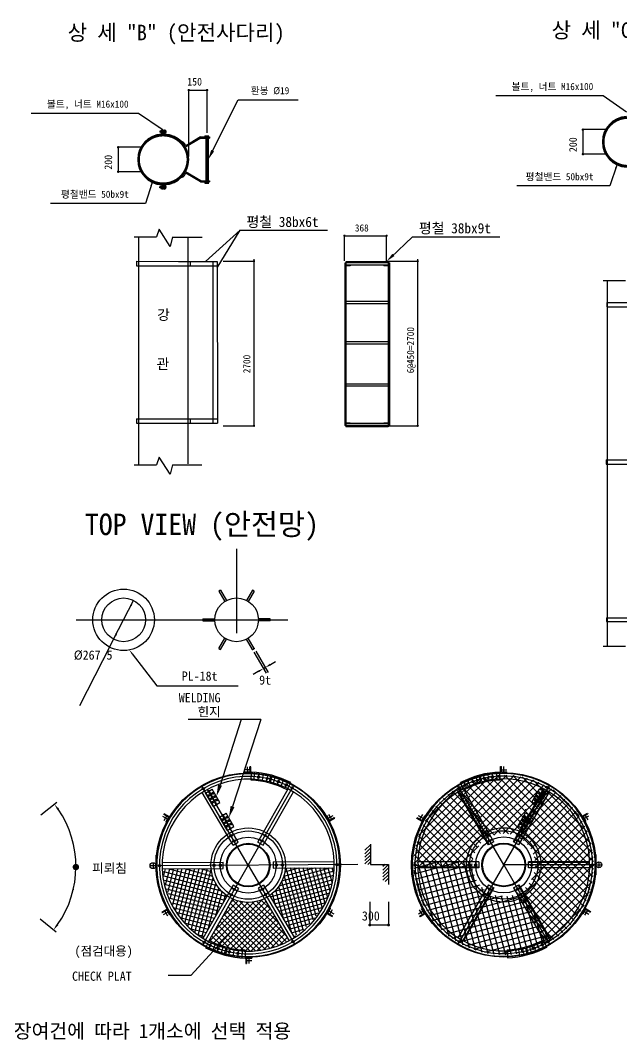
# Model space of a CAD drawing. Header units: millimetres. Extents: x 5843 to 50871, y 8497 to 30770.
# Drawn here: x 16422 to 29552, y 8497 to 30770 of the extents above; entities that cross this region are included whole.
import ezdxf
from ezdxf.enums import TextEntityAlignment as Align

# ---------------------------------------------------------------- set-up
doc = ezdxf.new("R2010")
doc.units = ezdxf.units.MM
doc.linetypes.add('CENTER', pattern=[65, 60, -2, 1, -2])
for name, color, linetype in [('1', 1, 'Continuous'), ('BOLT', 7, 'Continuous'), ('BORD', 7, 'Continuous'), ('GUJO', 7, 'Continuous'), ('LINE', 1, 'Continuous'), ('mark', 7, 'Continuous'), ('ZM_DIM', 7, 'Continuous'), ('ZM_TEXT', 7, 'Continuous')]:
    doc.layers.add(name, color=color, linetype=linetype)
doc.styles.add('GHS', font='')
doc.styles.add('굴림', font='')
doc.styles.get('GHS').set_extended_font_data('GulimChe')
doc.styles.get('굴림').set_extended_font_data('GulimChe')

# ---------------------------------------------------------------- blocks, each defined once
blk = doc.blocks.new('A$C58020AFD')
at = {"layer": 'GUJO'}
h = blk.add_hatch(dxfattribs=at)
h.set_pattern_fill('ANSI37', color=256, scale=5.178022, angle=29.6569, style=0)
h.set_pattern_definition([(165.3431, (121.5223, -9.07454), (0.1637745, 0.62619), []), (75.3431, (121.5223, -9.07454), (0.62619, -0.1637745), [])])
h.paths.add_polyline_path([(-12.06, -6.25), (-12.21, -6.33, 0.132772), (-7.28, -11.59), (-3.39, -4.77, -0.224114), (-5.97, -0.36), (-13.83, -0.41, 0.0011), (-13.82, -0.47), (-13.65, -0.46, 0.111295)])
h = blk.add_hatch(dxfattribs=at)
h.set_pattern_fill('ANSI37', color=256, scale=5.178022, angle=149.6569, style=0)
h.set_pattern_definition([(285.3431, (-52.78104, 110.04296), (-0.6241838, -0.1712622), []), (195.3431, (-52.78104, 110.04296), (-0.1712622, 0.6241838), [])])
h.paths.add_polyline_path([(11.56, -7.05), (11.71, -7.15, 0.132772), (13.8, -0.24), (5.95, -0.29, -0.224114), (3.42, -4.73), (7.39, -11.5, 0.0011), (7.44, -11.47), (7.34, -11.32, 0.111295)])
h = blk.add_hatch(dxfattribs=at)
h.set_pattern_fill('ANSI37', color=256, scale=5.178022, angle=89.6569, style=0)
h.set_pattern_definition([(225.3431, (68.7569, 100.80124), (-0.4604093, 0.454928), []), (135.3431, (68.7569, 100.80124), (0.454928, 0.4604093), [])])
h.paths.add_polyline_path([(-0.48, -13.47), (-0.49, -13.65, 0.132772), (6.54, -12), (2.57, -5.22, -0.224114), (-2.53, -5.26), (-6.42, -12.08, 0.0011), (-6.37, -12.11), (-6.29, -11.95, 0.111295)])
at = {"linetype": 'CENTER'}
for p, q in [((-1.89, 51.02), (-1.89, 37.44)), ((-27.62, 39.59), (6.36, 39.59))]:
    blk.add_line(p, q, dxfattribs=at)
for p, q in [((-21.63, 36.46), (-18.43, 42.71)), ((-21.63, 36.46), (-23.4, 33.02)), ((0.91, 34.42), (2.88, 31)), ((1.18, 34.58), (3.16, 31.15)), ((-23.4, 33.02), (-27.12, 25.76)), ((-18.65, 34.15), (-14.7, 28.96)), ((3.55, 32.41), (4.39, 32.89)), ((1.6, 31.28), (0.76, 30.8)), ((2.44, 31.77), (2.71, 31.92)), ((-14.7, 28.96), (-1.65, 28.96)), ((-1.13, 23.57), (-4.54, 13.03)), ((1.99, 23.57), (-2.53, 9.6)), ((-33.33, 8.28), (-30.74, 10.3)), ((19.51, -5.7), (19.51, -9.44)), ((22.51, -5.7), (22.51, -9.44)), ((-33.42, -8.48), (-30.86, -10.54)), ((19.51, -9.44), (22.51, -9.44)), ((-2.64, -10.38), (-9.24, -17.58))]:
    blk.add_line(p, q)
at = {"linetype": 'ByBlock'}
blk.add_line((2.44, 31.77), (2.71, 31.92), dxfattribs=at)
for points in [[(1.99, 23.57), (-9.64, 23.57)], [(-9.24, -17.58), (-12.88, -17.58)]]:
    blk.add_lwpolyline(points)
at = {"const_width": 0.518}
blk.add_lwpolyline([(-27.81, -0.36, 1), (-27.57, 0.09, 1)], format="xyb", close=True, dxfattribs=at)
at = {"linetype": 'CENTER'}
blk.add_lwpolyline([(17.58, 0.27), (-14.27, 0.08)], dxfattribs=at)
blk.add_arc((-43.93, -0.04), 16.25, 324.8951, 34.4604)
for p in [(-28.11, -3.73), (22.51, -9.44)]:
    blk.add_point(p)
for points in [[(-18.73, 41.78), (-19.01, 41.92), (-18.43, 42.71)], [(-21.05, 37.25), (-21.33, 37.4), (-21.63, 36.46)], [(-18.75, 34.07), (-18.54, 34.23), (-19.12, 34.78)], [(1.52, 31.42), (1.68, 31.14), (2.44, 31.77)], [(3.47, 32.55), (3.63, 32.27), (2.71, 31.92)], [(-4.85, 13.13), (-4.23, 12.93), (-5.13, 11.18)], [(-30.68, 9.05), (-30.4, 9.25), (-31.15, 9.98)], [(-2.84, 9.7), (-2.22, 9.5), (-3.13, 7.76)], [(-30.51, -9.49), (-30.78, -9.28), (-31.27, -10.21)]]:
    blk.add_solid(points)
at = {"layer": '1', "const_width": 0.239}
for points in [[(19.51, -9.56, 1), (19.51, -9.32, 1)], [(22.51, -9.56, 1), (22.51, -9.32, 1)]]:
    blk.add_lwpolyline(points, format="xyb", close=True, dxfattribs=at)
at = {"layer": 'Defpoints', "linetype": 'ByBlock'}
for p in [(-18.43, 42.71), (-21.63, 36.46), (2.71, 31.92)]:
    blk.add_point(p, dxfattribs=at)
at = {"layer": 'GUJO'}
for p, q in [((-4.47, 44.37), (-4.74, 44.21)), ((-4.47, 44.37), (-3.51, 42.7)), ((0.68, 44.37), (-0.28, 42.7)), ((0.96, 44.21), (0.68, 44.37)), ((-4.74, 44.21), (-3.78, 42.54)), ((0.96, 44.21), (0, 42.54)), ((-7.32, 39.75), (-7.32, 39.43)), ((-7.32, 39.75), (-5.4, 39.75)), ((-7.32, 39.43), (-5.4, 39.43)), ((3.53, 39.75), (1.61, 39.75)), ((3.53, 39.43), (1.61, 39.43)), ((3.53, 39.43), (3.53, 39.75)), ((-4.74, 34.97), (-3.78, 36.63)), ((-4.47, 34.81), (-3.51, 36.47)), ((0.68, 34.81), (-0.28, 36.47)), ((0.96, 34.97), (0, 36.63)), ((-4.74, 34.97), (-4.47, 34.81)), ((0.68, 34.81), (0.96, 34.97)), ((0.39, 15.47), (-0.6, 15.47)), ((0.27, 15.1), (-0.6, 15.09)), ((-0.6, 14.97), (-0.6, 15.09)), ((0.39, 14.98), (-0.6, 14.97)), ((-0.1, 14.98), (-0.11, 15.96)), ((0.27, 15.1), (0.26, 15.97)), ((0.38, 15.97), (0.26, 15.97)), ((0.39, 14.98), (0.38, 15.97)), ((0.45, 13.8), (0.49, 15.09)), ((0.93, 13.96), (1.01, 15.06)), ((1.6, 13.89), (1.73, 14.99)), ((2.26, 13.8), (2.45, 14.89)), ((2.92, 13.67), (3.16, 14.75)), ((37.99, 13.7), (37.75, 14.78)), ((38.65, 13.83), (38.46, 14.92)), ((39.31, 13.93), (39.17, 15.03)), ((39.97, 14), (39.89, 15.1)), ((40.46, 13.85), (40.41, 15.13)), ((40.51, 16.01), (40.63, 16.01)), ((40.51, 15.02), (40.51, 16.01)), ((40.51, 15.51), (41.5, 15.51)), ((40.51, 15.02), (41.5, 15.02)), ((40.63, 15.14), (40.63, 16.01)), ((40.63, 15.14), (41.5, 15.14)), ((41.01, 15.02), (41.01, 16.01)), ((41.5, 15.02), (41.5, 15.14)), ((3.39, 13.56), (3.63, 14.52)), ((3.57, 13.51), (3.83, 14.47)), ((4.03, 13.38), (4.36, 14.44)), ((4.67, 13.17), (5.04, 14.21)), ((5.29, 12.93), (5.72, 13.95)), ((5.91, 12.66), (6.38, 13.65)), ((6.25, 12.29), (6.84, 13.43)), ((33.71, 11.87), (35.3, 13.47)), ((34.66, 12.29), (34.07, 13.43)), ((34.17, 11.08), (37.23, 14.14)), ((35.01, 12.66), (34.53, 13.66)), ((34.63, 10.28), (38.83, 14.48)), ((34.94, 13.31), (43.87, 4.37)), ((35.09, 9.48), (40.23, 14.63)), ((35.62, 12.94), (35.19, 13.96)), ((35.54, 8.69), (41.5, 14.64)), ((35.82, 13.68), (44.4, 5.1)), ((36.24, 13.19), (35.86, 14.23)), ((36, 7.89), (42.67, 14.55)), ((36.46, 7.09), (43.75, 14.38)), ((36.88, 13.4), (36.55, 14.46)), ((36.75, 14), (44.86, 5.9)), ((36.92, 6.3), (44.77, 14.15)), ((37.34, 13.54), (37.08, 14.49)), ((37.52, 13.59), (37.27, 14.54)), ((37.38, 5.5), (45.74, 13.85)), ((37.74, 14.27), (45.32, 6.69)), ((37.84, 4.7), (46.64, 13.5)), ((38.79, 14.48), (45.78, 7.49)), ((39.4, 5), (47.5, 13.1)), ((39.92, 14.61), (46.24, 8.29)), ((41.14, 14.65), (46.7, 9.08)), ((42.47, 14.57), (47.16, 9.88)), ((43.95, 14.34), (47.62, 10.68)), ((45.69, 13.87), (48.08, 11.47)), ((-0.02, 0.17), (-7.5, 12.95)), ((-2.46, 3.37), (-7.42, 11.84)), ((-6.9, 11.74), (-5.83, 12.37)), ((-5.65, 9.6), (-6.9, 11.74)), ((-1.61, 3.87), (-6.57, 12.34)), ((-6.51, 11.45), (-6.36, 11.49)), ((-5.16, 9.88), (-6.42, 12.02)), ((-6.36, 11.49), (-6.25, 11.38)), ((-5.05, 9.94), (-6.31, 12.09)), ((-6.24, 11.46), (-5.96, 11.62)), ((-6.23, 11.7), (-6.12, 11.77)), ((-5.87, 11.67), (-5.83, 11.82)), ((-5.76, 11.56), (-5.87, 11.67)), ((-4.57, 10.22), (-5.83, 12.37)), ((-5.83, 11.82), (-5.68, 11.86)), ((-5.61, 11.6), (-5.76, 11.56)), ((-5.68, 11.86), (-5.57, 11.76)), ((-5.57, 11.76), (-5.61, 11.6)), ((-0.02, 0.17), (7.31, 13.04)), ((1.54, 3.89), (6.39, 12.42)), ((2.39, 3.4), (7.25, 11.93)), ((27.38, 4.98), (34.64, 12.23)), ((28.41, 7.26), (33.96, 12.81)), ((32.02, 11.51), (38.78, 4.75)), ((32.74, 12.05), (37.48, 7.31)), ((33.5, 12.54), (35.76, 10.28)), ((33.5, 12.23), (40.49, 5.24)), ((41.01, 0.21), (33.6, 13.04)), ((38.58, 3.43), (33.67, 11.93)), ((38.68, 3.49), (33.77, 11.99)), ((34.1, 12.89), (41.78, 5.2)), ((39.43, 3.93), (34.53, 12.42)), ((40.92, 5.26), (48.31, 12.66)), ((41.01, 0.21), (48.41, 13.04)), ((42.58, 3.93), (47.49, 12.42)), ((42.68, 3.87), (47.59, 12.37)), ((43.44, 3.43), (48.34, 11.93)), ((44.25, 6.71), (49.46, 11.91)), ((45.5, 10.3), (46.75, 12.45)), ((45.97, 9.68), (48.71, 12.42)), ((45.99, 10.02), (47.23, 12.17)), ((46.1, 9.95), (47.34, 12.11)), ((46.6, 11.94), (46.49, 11.83)), ((46.49, 11.83), (46.53, 11.68)), ((46.53, 11.68), (46.68, 11.64)), ((46.58, 9.67), (47.82, 11.83)), ((46.75, 11.9), (46.6, 11.94)), ((46.68, 11.64), (46.79, 11.75)), ((47.82, 11.83), (46.75, 12.45)), ((46.79, 11.75), (46.75, 11.9)), ((47.16, 11.54), (46.89, 11.7)), ((47.15, 11.79), (47.05, 11.85)), ((47.09, 11.61), (55.02, 3.67)), ((47.28, 11.57), (47.17, 11.46)), ((47.43, 11.53), (47.28, 11.57)), ((47.47, 11.38), (47.43, 11.53)), ((47.55, 12.41), (54.43, 5.52)), ((47.69, 12.65), (47.92, 12.88)), ((47.93, 12.88), (48.54, 12.27)), ((48.93, 12.28), (53.07, 8.13)), ((-6.55, 11.3), (-6.51, 11.45)), ((-6.44, 11.19), (-6.55, 11.3)), ((-6.29, 11.23), (-6.44, 11.19)), ((-6.25, 11.38), (-6.29, 11.23)), ((-6.23, 10.76), (-6.19, 10.91)), ((-6.12, 10.65), (-6.23, 10.76)), ((-6.19, 10.91), (-6.04, 10.95)), ((-5.97, 10.7), (-6.12, 10.65)), ((-6.04, 10.95), (-5.93, 10.85)), ((-5.93, 10.85), (-5.97, 10.7)), ((-5.95, 11.22), (-5.84, 11.28)), ((-5.92, 10.23), (-5.88, 10.38)), ((-5.81, 10.12), (-5.92, 10.23)), ((-5.88, 10.38), (-5.73, 10.42)), ((-5.66, 10.16), (-5.81, 10.12)), ((-5.73, 10.42), (-5.62, 10.31)), ((-5.62, 10.31), (-5.66, 10.16)), ((-5.65, 9.6), (-4.57, 10.22)), ((-5.64, 10.69), (-5.53, 10.75)), ((-5.55, 11.14), (-5.51, 11.29)), ((-5.44, 11.03), (-5.55, 11.14)), ((-5.51, 11.29), (-5.36, 11.33)), ((-5.29, 11.07), (-5.44, 11.03)), ((-5.38, 10.24), (-5.27, 10.31)), ((-5.36, 11.33), (-5.25, 11.22)), ((-5.25, 11.22), (-5.29, 11.07)), ((-5.24, 10.6), (-5.2, 10.75)), ((-5.13, 10.49), (-5.24, 10.6)), ((-5.2, 10.75), (-5.05, 10.79)), ((-4.98, 10.53), (-5.13, 10.49)), ((-5.05, 10.79), (-4.94, 10.68)), ((-4.94, 10.68), (-4.98, 10.53)), ((26.57, 0.4), (36.02, 9.84)), ((26.65, 1.73), (35.56, 10.64)), ((26.89, 3.23), (35.1, 11.44)), ((30.7, 10.32), (37.34, 3.68)), ((31.34, 10.93), (38, 4.27)), ((42.06, 5.15), (47.66, 10.75)), ((43.44, 4.64), (50.17, 11.36)), ((44.19, 4.13), (50.84, 10.78)), ((44.83, 3.51), (51.47, 10.15)), ((46.58, 9.67), (45.5, 10.3)), ((45.98, 10.87), (45.87, 10.76)), ((45.87, 10.76), (45.91, 10.61)), ((45.91, 10.61), (46.06, 10.57)), ((46.13, 10.83), (45.98, 10.87)), ((46.06, 10.57), (46.17, 10.68)), ((46.17, 10.68), (46.13, 10.83)), ((46.17, 10.02), (55.43, 0.75)), ((46.29, 11.4), (46.18, 11.3)), ((46.18, 11.3), (46.22, 11.14)), ((46.31, 10.32), (46.2, 10.38)), ((46.22, 11.14), (46.37, 11.1)), ((46.44, 11.36), (46.29, 11.4)), ((46.37, 11.1), (46.48, 11.21)), ((46.48, 11.21), (46.44, 11.36)), ((46.57, 10.77), (46.46, 10.83)), ((46.66, 10.5), (46.55, 10.39)), ((46.55, 10.39), (46.59, 10.24)), ((46.59, 10.24), (46.74, 10.2)), ((46.63, 10.81), (55.31, 2.12)), ((46.81, 10.46), (46.66, 10.5)), ((46.74, 10.2), (46.85, 10.31)), ((46.87, 11.3), (46.76, 11.36)), ((46.85, 10.31), (46.81, 10.46)), ((46.97, 11.04), (46.86, 10.93)), ((46.86, 10.93), (46.9, 10.78)), ((46.9, 10.78), (47.05, 10.74)), ((47.12, 11), (46.97, 11.04)), ((47.05, 10.74), (47.16, 10.85)), ((47.16, 10.85), (47.12, 11)), ((47.17, 11.46), (47.21, 11.31)), ((47.21, 11.31), (47.36, 11.27)), ((47.36, 11.27), (47.47, 11.38)), ((-13.5, 8.41), (-13.56, 8.31)), ((-12.8, 7.88), (-13.56, 8.31)), ((-12.64, 7.92), (-13.5, 8.41)), ((-4.64, 7.88), (-3.57, 8.51)), ((-2.8, 6.08), (-4.05, 8.23)), ((-2.31, 6.37), (-3.57, 8.51)), ((13.44, 7.47), (12.94, 8.32)), ((27.15, -0.28), (36.48, 9.05)), ((27.51, 7.44), (28, 8.29)), ((28.41, -0.28), (36.94, 8.25)), ((29.01, 8.24), (36.05, 1.2)), ((29.53, 8.97), (36.35, 2.16)), ((30.1, 9.66), (36.78, 2.98)), ((35.21, 9.26), (39.46, 5.02)), ((43.27, 6.42), (44.51, 8.58)), ((43.75, 6.14), (45, 8.3)), ((43.86, 6.08), (45.1, 8.23)), ((45.59, 7.96), (44.51, 8.58)), ((45.25, 8.42), (55.32, -1.65)), ((45.36, 2.78), (52.06, 9.49)), ((45.71, 9.22), (55.42, -0.5)), ((45.76, 1.93), (52.62, 8.79)), ((53.59, 8.04), (54.44, 8.54)), ((53.75, 8), (54.5, 8.44)), ((54.01, 8.29), (54.51, 7.44)), ((54.44, 8.54), (54.5, 8.44)), ((-12.88, 7.49), (-13.74, 7.98)), ((-13.07, 8.17), (-13.56, 7.31)), ((-12.8, 7.88), (-13.23, 7.12)), ((-13.13, 7.07), (-13.23, 7.12)), ((-12.64, 7.92), (-13.13, 7.07)), ((-3.39, 5.74), (-4.64, 7.88)), ((-4.29, 7.44), (-4.25, 7.59)), ((-4.18, 7.33), (-4.29, 7.44)), ((-4.25, 7.59), (-4.1, 7.63)), ((-4.03, 7.37), (-4.18, 7.33)), ((-2.9, 6.02), (-4.16, 8.16)), ((-4.1, 7.63), (-3.99, 7.52)), ((-3.99, 7.52), (-4.03, 7.37)), ((-3.97, 7.84), (-3.86, 7.91)), ((-3.97, 6.9), (-3.93, 7.05)), ((-3.86, 6.8), (-3.97, 6.9)), ((-3.93, 7.05), (-3.78, 7.1)), ((-3.71, 6.84), (-3.86, 6.8)), ((-3.78, 7.1), (-3.67, 6.99)), ((-3.67, 6.99), (-3.71, 6.84)), ((-3.69, 7.36), (-3.58, 7.42)), ((-3.62, 6.52), (-3.47, 6.56)), ((-3.61, 7.81), (-3.57, 7.96)), ((-3.5, 7.7), (-3.61, 7.81)), ((-3.57, 7.96), (-3.42, 8.01)), ((-3.35, 7.75), (-3.5, 7.7)), ((-3.47, 6.56), (-3.36, 6.45)), ((-3.42, 8.01), (-3.31, 7.9)), ((-3.38, 6.83), (-3.27, 6.89)), ((-3.31, 7.9), (-3.35, 7.75)), ((-3.29, 7.28), (-3.26, 7.43)), ((-3.18, 7.17), (-3.29, 7.28)), ((-3.26, 7.43), (-3.11, 7.47)), ((-3.03, 7.21), (-3.18, 7.17)), ((-3.11, 7.47), (-3, 7.36)), ((-3, 7.36), (-3.03, 7.21)), ((-2.98, 6.74), (-2.94, 6.89)), ((-2.87, 6.63), (-2.98, 6.74)), ((-2.94, 6.89), (-2.79, 6.93)), ((-2.72, 6.67), (-2.87, 6.63)), ((-2.79, 6.93), (-2.68, 6.82)), ((-2.68, 6.82), (-2.72, 6.67)), ((12.52, 8.07), (12.62, 8.13)), ((13.01, 7.22), (12.52, 8.07)), ((13.06, 7.38), (12.62, 8.13)), ((12.76, 7.65), (13.62, 8.15)), ((13.01, 7.22), (13.87, 7.72)), ((13.06, 7.38), (13.81, 7.82)), ((13.87, 7.72), (13.81, 7.82)), ((27.08, 7.68), (27.14, 7.79)), ((27.94, 7.19), (27.08, 7.68)), ((27.89, 7.35), (27.14, 7.79)), ((28.18, 7.62), (27.33, 8.11)), ((27.89, 7.35), (28.33, 8.1)), ((27.94, 7.19), (28.43, 8.04)), ((28.09, 6.65), (35.02, -0.28)), ((28.43, 8.04), (28.33, 8.1)), ((28.53, 7.47), (35.96, 0.03)), ((29.66, -0.28), (37.4, 7.45)), ((30.92, -0.28), (37.86, 6.66)), ((43.02, 4.85), (45.94, 7.78)), ((43.74, 6.99), (43.63, 6.88)), ((43.63, 6.88), (43.67, 6.73)), ((43.67, 6.73), (43.82, 6.69)), ((43.89, 6.95), (43.74, 6.99)), ((43.82, 6.69), (43.93, 6.8)), ((43.93, 6.8), (43.89, 6.95)), ((44.05, 7.53), (43.94, 7.42)), ((43.94, 7.42), (43.98, 7.27)), ((43.98, 7.27), (44.13, 7.23)), ((44.2, 7.49), (44.05, 7.53)), ((44.13, 7.23), (44.24, 7.34)), ((44.24, 7.34), (44.2, 7.49)), ((44.33, 6.9), (44.22, 6.96)), ((44.36, 8.07), (44.25, 7.96)), ((44.25, 7.96), (44.29, 7.81)), ((44.29, 7.81), (44.44, 7.77)), ((44.42, 6.62), (44.31, 6.52)), ((44.33, 6.83), (54.89, -3.74)), ((44.34, 5.8), (45.59, 7.96)), ((44.51, 8.03), (44.36, 8.07)), ((44.57, 6.58), (44.42, 6.62)), ((44.44, 7.77), (44.55, 7.88)), ((44.55, 7.88), (44.51, 8.03)), ((44.63, 7.42), (44.53, 7.49)), ((44.61, 6.43), (44.57, 6.58)), ((44.73, 7.16), (44.62, 7.05)), ((44.62, 7.05), (44.66, 6.9)), ((44.66, 6.9), (44.82, 6.86)), ((44.88, 7.12), (44.73, 7.16)), ((44.79, 7.63), (55.14, -2.73)), ((44.92, 7.91), (44.81, 7.98)), ((44.82, 6.86), (44.92, 6.97)), ((44.92, 6.97), (44.88, 7.12)), ((45.05, 7.7), (44.94, 7.59)), ((44.94, 7.59), (44.98, 7.44)), ((44.98, 7.44), (45.13, 7.4)), ((45.2, 7.66), (45.05, 7.7)), ((45.13, 7.4), (45.24, 7.51)), ((45.24, 7.51), (45.2, 7.66)), ((46.01, 0.92), (53.13, 8.04)), ((46.03, -0.31), (53.6, 7.26)), ((53.59, 8.04), (54.08, 7.19)), ((53.75, 8), (54.18, 7.25)), ((53.83, 7.62), (54.69, 8.11)), ((54.08, 7.19), (54.18, 7.25)), ((-3.66, 6.37), (-3.62, 6.52)), ((-3.55, 6.26), (-3.66, 6.37)), ((-3.4, 6.3), (-3.55, 6.26)), ((-3.36, 6.45), (-3.4, 6.3)), ((-3.39, 5.74), (-2.31, 6.37)), ((-3.21, 4.65), (-2.36, 5.15)), ((-3.12, 6.38), (-3.01, 6.45)), ((2.27, 5.18), (3.13, 4.69)), ((27.69, 5.79), (33.76, -0.28)), ((32.18, -0.28), (38.32, 5.86)), ((36.93, 6.29), (38.58, 4.64)), ((38.69, 5.21), (37.84, 4.72)), ((37.94, 4.23), (38.78, 5.06)), ((44.34, 5.8), (43.27, 6.42)), ((44.18, 4.72), (43.32, 5.21)), ((43.41, 5.24), (54.23, -5.58)), ((43.6, -5.26), (54.42, 5.56)), ((43.87, 6.03), (54.58, -4.69)), ((44.07, 6.45), (43.96, 6.51)), ((44.31, 6.52), (44.35, 6.37)), ((44.35, 6.37), (44.5, 6.32)), ((44.5, 6.32), (44.61, 6.43)), ((45.49, -2.11), (54.03, 6.43)), ((-2.71, 3.8), (-1.86, 4.3)), ((-2.46, 3.37), (-1.61, 3.87)), ((1.54, 3.89), (2.39, 3.4)), ((1.78, 4.32), (2.64, 3.83)), ((27.06, 3.91), (31.25, -0.28)), ((27.35, 4.88), (32.5, -0.28)), ((33.43, -0.28), (36.99, 3.28)), ((39.19, 4.35), (38.33, 3.86)), ((39.43, 3.93), (38.58, 3.43)), ((43.44, 3.43), (42.58, 3.93)), ((43.68, 3.86), (42.83, 4.35)), ((43.83, 4.4), (44.23, 4.8)), ((44.06, -6.06), (54.75, 4.63)), ((44.52, -6.85), (55.03, 3.65)), ((-14.83, 1.77), (-14.82, -1.51)), ((26.66, 1.79), (28.74, -0.28)), ((26.82, 2.89), (29.99, -0.28)), ((44.98, -7.65), (55.24, 2.61)), ((55.82, 1.9), (55.82, -1.37)), ((-14.82, 0.08), (-15.77, 0.07)), ((-15.3, 0.55), (-15.3, -0.4)), ((-13.83, 0.58), (-4.02, 0.64)), ((-0.02, 0.17), (-7.34, -12.7)), ((-5.5, -0.36), (-5.5, 0.63)), ((-4.51, -0.35), (-4.52, 0.63)), ((-4.02, -0.35), (-4.02, 0.64)), ((-0.02, 0.17), (7.47, -12.61)), ((3.99, 0.68), (13.79, 0.74)), ((3.99, 0.68), (3.99, -0.3)), ((4.48, 0.69), (4.49, -0.3)), ((5.47, 0.69), (5.47, -0.29)), ((26.89, 0.65), (26.58, 0.56)), ((30.33, 0.65), (26.58, -0.36)), ((26.58, 0.62), (27.48, -0.28)), ((33.76, 0.65), (26.65, -1.26)), ((35.96, 0.32), (26.77, -2.15)), ((27.18, 0.65), (29.7, -8.76)), ((37, 0.71), (27.19, 0.71)), ((28.1, 0.65), (31, -10.19)), ((29.02, 0.65), (32.2, -11.22)), ((29.94, 0.65), (33.33, -12.01)), ((30.86, 0.65), (34.42, -12.63)), ((31.78, 0.65), (35.47, -13.12)), ((32.7, 0.65), (36.49, -13.5)), ((41.01, 0.21), (33.6, -12.61)), ((33.62, 0.65), (37.49, -13.79)), ((34.54, 0.65), (38.46, -14)), ((34.69, -0.28), (36.03, 1.06)), ((35.46, 0.65), (39.42, -14.13)), ((35.52, 0.71), (35.52, -0.28)), ((36.51, 0.71), (36.51, -0.28)), ((37, 0.71), (37, -0.28)), ((41.01, 0.21), (48.41, -12.61)), ((55.82, 0.21), (41.01, 0.21)), ((54.82, 0.71), (45.01, 0.71)), ((45.01, -0.28), (45.01, 0.71)), ((54.82, 0.59), (45.01, 0.59)), ((45.44, -8.45), (55.38, 1.5)), ((45.51, -0.28), (45.51, 0.71)), ((45.89, 1.49), (53.82, -6.44)), ((45.9, -9.24), (55.44, 0.3)), ((46.06, 0.07), (53.37, -7.24)), ((46.49, -0.28), (46.49, 0.71)), ((55.82, 0.21), (56.76, 0.21)), ((56.29, 0.69), (56.29, -0.26)), ((-13.83, -0.41), (-4.02, -0.35)), ((3.99, -0.3), (13.8, -0.24)), ((5.05, -0.3), (5.02, -0.27)), ((26.6, -0.61), (28.11, -6.28)), ((36.02, -0.59), (26.94, -3.02)), ((36.24, -1.45), (27.17, -3.88)), ((37, -0.16), (27.19, -0.16)), ((37, -0.28), (27.19, -0.28)), ((35.95, -0.28), (35.98, -0.25)), ((54.82, -0.28), (45.01, -0.28)), ((45.9, -1.03), (52.87, -8)), ((46.36, -10.04), (55.39, -1.01)), ((-2.43, -3.07), (-7.28, -11.59)), ((-1.57, -3.56), (-2.43, -3.07)), ((2.43, -3.04), (1.58, -3.54)), ((2.43, -3.04), (7.39, -11.5)), ((36.61, -2.27), (27.44, -4.73)), ((37.15, -3.05), (27.78, -5.56)), ((38.58, -3.01), (33.67, -11.5)), ((38.58, -3.01), (39.43, -3.5)), ((42.58, -3.5), (43.44, -3.01)), ((43.33, -3.07), (48.24, -11.57)), ((43.44, -3.01), (48.34, -11.5)), ((45.1, -2.74), (51.77, -9.41)), ((45.57, -1.96), (52.34, -8.73)), ((46.82, -10.84), (55.19, -2.46)), ((-1.57, -3.56), (-6.42, -12.08)), ((-2.3, -4.84), (-3.16, -4.36)), ((-1.81, -3.99), (-2.67, -3.5)), ((1.58, -3.54), (6.54, -12)), ((2.68, -3.47), (1.83, -3.96)), ((3.18, -4.32), (2.33, -4.82)), ((37.89, -3.77), (28.16, -6.37)), ((38.95, -4.4), (28.61, -7.17)), ((40.77, -4.83), (29.11, -7.96)), ((44.45, -4.77), (29.67, -8.73)), ((39.33, -3.44), (34.42, -11.94)), ((39.43, -3.5), (34.53, -12)), ((37.46, -3.38), (40.36, -14.21)), ((37.84, -4.29), (38.69, -4.79)), ((38.33, -3.44), (39.19, -3.93)), ((38.6, -4.23), (41.28, -14.22)), ((39.64, -4.65), (42.19, -14.17)), ((40.6, -4.82), (43.08, -14.07)), ((41.52, -4.81), (43.96, -13.92)), ((42.39, -4.64), (44.82, -13.71)), ((42.58, -3.5), (47.49, -12)), ((42.83, -3.93), (43.68, -3.44)), ((43.14, -4.46), (43.33, -4.27)), ((43.23, -4.32), (45.67, -13.45)), ((43.25, -4.66), (49.81, -11.22)), ((43.32, -4.79), (44.18, -4.29)), ((43.99, -3.97), (43.73, -4.04)), ((43.82, -3.98), (50.5, -10.66)), ((44.11, -4.17), (46.51, -13.13)), ((44.52, -3.42), (51.15, -10.05)), ((47.28, -11.63), (54.77, -4.14)), ((44.91, -5.56), (30.31, -9.48)), ((45.37, -6.36), (31.02, -10.21)), ((47.74, -12.43), (53.91, -6.26)), ((-13.05, -6.89), (-13.9, -7.39)), ((-13.9, -7.39), (-13.84, -7.49)), ((-13.09, -7.05), (-13.84, -7.49)), ((-12.8, -7.31), (-13.65, -7.81)), ((-13.47, -7.14), (-12.97, -7.99)), ((-13.09, -7.05), (-12.65, -7.8)), ((-13.05, -6.89), (-12.55, -7.74)), ((-12.55, -7.74), (-12.65, -7.8)), ((12.61, -7.59), (13.1, -6.73)), ((12.61, -7.59), (13.47, -8.08)), ((12.77, -7.55), (13.2, -6.79)), ((12.77, -7.55), (13.53, -7.97)), ((12.85, -7.16), (13.71, -7.65)), ((13.04, -7.83), (13.53, -6.98)), ((13.1, -6.73), (13.2, -6.79)), ((13.47, -8.08), (13.53, -7.97)), ((28.18, -7.19), (27.33, -7.69)), ((28, -7.87), (27.51, -7.01)), ((28.27, -7.58), (27.51, -8.01)), ((27.57, -8.11), (27.51, -8.01)), ((28.43, -7.62), (27.57, -8.11)), ((27.94, -6.76), (27.83, -6.82)), ((28.27, -7.58), (27.83, -6.82)), ((28.43, -7.62), (27.94, -6.76)), ((45.83, -7.16), (31.81, -10.91)), ((46.29, -7.95), (32.7, -11.59)), ((44.97, -7.64), (49.08, -11.75)), ((45.82, -7.14), (47.33, -12.76)), ((54.08, -6.76), (53.59, -7.62)), ((53.59, -7.62), (53.69, -7.68)), ((54.12, -6.93), (53.69, -7.68)), ((53.83, -7.19), (54.69, -7.69)), ((54.51, -7.01), (54.01, -7.87)), ((54.08, -6.76), (54.93, -7.26)), ((54.12, -6.93), (54.87, -7.36)), ((54.93, -7.26), (54.87, -7.36)), ((46.75, -8.75), (33.71, -12.24)), ((47.21, -9.55), (34.87, -12.85)), ((47.67, -10.34), (36.23, -13.41)), ((48.13, -11.14), (37.9, -13.88)), ((46.69, -10.61), (48.31, -12.24)), ((47.54, -10.12), (48.14, -12.34)), ((-6.29, -11.95), (-6.88, -13.09)), ((-5.94, -12.32), (-6.41, -13.32)), ((-5.33, -12.59), (-5.75, -13.61)), ((-4.7, -12.84), (-5.08, -13.88)), ((-4.07, -13.05), (-4.39, -14.11)), ((48.59, -11.94), (40.16, -14.2)), ((45.14, -12.98), (45.47, -14.03)), ((45.77, -12.76), (46.15, -13.8)), ((46.39, -12.52), (46.83, -13.54)), ((47, -12.24), (47.48, -13.24)), ((47.35, -11.87), (47.95, -13)), ((-3.61, -13.18), (-3.86, -14.13)), ((-3.42, -13.23), (-3.66, -14.19)), ((-2.95, -13.34), (-3.19, -14.42)), ((-2.3, -13.47), (-2.48, -14.56)), ((-1.63, -13.56), (-1.76, -14.66)), ((-0.97, -13.62), (-1.04, -14.73)), ((-0.48, -13.47), (-0.53, -14.75)), ((-0.42, -14.64), (0.57, -14.64)), ((-0.42, -14.64), (-0.41, -15.63)), ((0.07, -14.64), (0.08, -15.63)), ((0.57, -14.64), (0.57, -14.76)), ((41.55, -13.42), (41.61, -14.7)), ((43.37, -13.41), (43.56, -14.5)), ((44.03, -13.28), (44.27, -14.35)), ((44.49, -13.16), (44.74, -14.12)), ((44.68, -13.11), (44.94, -14.07)), ((-0.42, -15.14), (0.57, -15.13)), ((-0.41, -15.63), (-0.3, -15.63)), ((-0.3, -14.76), (0.57, -14.76)), ((-0.3, -14.76), (-0.3, -15.63))]:
    blk.add_line(p, q, dxfattribs=at)
for centre, radius in [((-20.03, 39.59), 4.94), ((-20.03, 39.59), 3.51), ((-1.89, 39.59), 3.51), ((-0.02, 0.17), 14.81), ((41.01, 0.21), 14.81), ((1.65, 14.33), 0.178), ((3.02, 14.1), 0.178), ((4.82, 13.58), 0.178), ((6.09, 13.05), 0.178), ((34.82, 13.06), 0.178), ((36.09, 13.6), 0.178), ((37.89, 14.12), 0.178), ((39.25, 14.36), 0.178), ((-7.22, 12.47), 0.178), ((-6.4, 11.34), 0.135), ((-5.72, 11.71), 0.135), ((7.04, 12.56), 0.178), ((33.88, 12.56), 0.178), ((46.64, 11.79), 0.135), ((47.32, 11.42), 0.135), ((48.14, 12.56), 0.178), ((-6.08, 10.8), 0.135), ((-5.77, 10.27), 0.135), ((-5.4, 11.18), 0.135), ((-5.09, 10.64), 0.135), ((46.02, 10.72), 0.135), ((46.33, 11.25), 0.135), ((46.7, 10.35), 0.135), ((47.01, 10.89), 0.135), ((-4.14, 7.48), 0.135), ((-3.82, 6.95), 0.135), ((-3.46, 7.85), 0.135), ((-3.14, 7.32), 0.135), ((-2.83, 6.78), 0.135), ((43.78, 6.84), 0.135), ((44.09, 7.38), 0.135), ((44.4, 7.92), 0.135), ((44.46, 6.47), 0.135), ((44.77, 7.01), 0.135), ((45.09, 7.55), 0.135), ((-0.02, 0.17), 5.98), ((-0.02, 0.17), 5.49), ((-3.51, 6.41), 0.135), ((-2.79, 4.9), 0.178), ((2.7, 4.93), 0.178), ((41.01, 0.21), 5.98), ((41.01, 0.21), 5.49), ((38.26, 4.96), 0.178), ((43.75, 4.96), 0.178), ((-0.02, 0.17), 4.5), ((-0.02, 0.17), 3.51), ((-0.02, 0.17), 3.39), ((-2.29, 4.05), 0.178), ((2.21, 4.08), 0.178), ((41.01, 0.21), 4.5), ((41.01, 0.21), 3.51), ((41.01, 0.21), 3.39), ((38.76, 4.11), 0.178), ((43.26, 4.11), 0.178), ((-15.3, 0.08), 0.474), ((-14.27, 0.08), 0.178), ((-5.5, 0.13), 0.178), ((-4.51, 0.14), 0.178), ((4.48, 0.19), 0.178), ((5.47, 0.2), 0.178), ((14.24, 0.25), 0.178), ((26.75, 0.21), 0.178), ((35.52, 0.21), 0.178), ((36.51, 0.21), 0.178), ((45.51, 0.21), 0.178), ((46.49, 0.21), 0.178), ((55.26, 0.21), 0.178), ((56.29, 0.21), 0.474), ((-2.73, -4.6), 0.178), ((-2.24, -3.74), 0.178), ((2.26, -3.71), 0.178), ((2.76, -4.57), 0.178), ((38.26, -4.54), 0.178), ((38.76, -3.68), 0.178), ((43.26, -3.68), 0.178), ((43.75, -4.54), 0.178), ((-7.07, -12.22), 0.178), ((-6.12, -12.71), 0.178), ((-4.85, -13.24), 0.178), ((7.19, -12.14), 0.178), ((33.88, -12.13), 0.178), ((45.92, -13.17), 0.178), ((47.19, -12.63), 0.178), ((48.14, -12.13), 0.178), ((-3.05, -13.76), 0.178), ((-1.68, -13.99), 0.178)]:
    blk.add_circle(centre, radius, dxfattribs=at)
for centre, radius, start, end in [((-0.02, 0.17), 14.69, 75.7399, 254.9463), ((-0.02, 0.17), 14.93, 62.6419, 88.0443), ((41.01, 0.21), 14.93, 92.2988, 117.7012), ((41.01, 0.21), 14.69, 285.3968, 104.6032), ((-0.02, 0.17), 14.26, 255.7399, 254.9463), ((-0.02, 0.17), 13.82, 75.7399, 254.9463), ((-0.02, 0.17), 14.69, 255.7399, 74.9463), ((-0.02, 0.17), 13.82, 255.7399, 74.9463), ((-0.02, 0.17), 13.64, 62.6419, 88.0443), ((41.01, 0.21), 14.69, 105.3968, 284.6032), ((41.01, 0.21), 14.26, 285.3968, 284.6032), ((41.01, 0.21), 13.82, 105.3968, 284.6032), ((41.01, 0.21), 13.64, 92.2988, 117.7012), ((41.01, 0.21), 13.82, 285.3968, 104.6032), ((-6.36, 12.06), 0.0625, 30.3431, 210.3431), ((47.29, 12.14), 0.0625, 330, 150), ((-5.11, 9.91), 0.0625, 210.3431, 30.3431), ((46.04, 9.99), 0.0625, 150, 330), ((-4.11, 8.2), 0.0625, 30.3431, 210.3431), ((45.05, 8.27), 0.0625, 330, 150), ((-2.85, 6.05), 0.0625, 210.3431, 30.3431), ((43.81, 6.11), 0.0625, 150, 330), ((-0.02, 0.17), 14.93, 242.6419, 268.0443), ((-0.02, 0.17), 13.64, 242.6419, 268.0443), ((41.01, 0.21), 13.64, 272.2988, 297.7012), ((41.01, 0.21), 14.93, 272.2988, 297.7012)]:
    blk.add_arc(centre, radius, start, end, dxfattribs=at)
for p in [(0.68, 34.81), (0.96, 34.97)]:
    blk.add_point(p, dxfattribs=at)
for points in [[(47.18, 12.75), (46.93, 12.84), (46.81, 12.05)], [(44.67, 9.24), (44.41, 9.19), (44.67, 8.44)]]:
    blk.add_solid(points, dxfattribs=at)
at = {"layer": 'LINE', "ltscale": 10}
for p, q in [((19.61, 3.43), (18.73, 2.56)), ((19.61, 2.88), (18.73, 2.01)), ((19.61, 2.33), (18.73, 1.46)), ((19.61, 1.79), (18.73, 0.91)), ((19.61, 1.24), (18.73, 0.36)), ((19.61, 0.69), (19.17, 0.26)), ((21.95, 0.27), (21.62, -0.06)), ((22.5, 0.27), (21.62, -0.61)), ((22.5, -0.28), (21.62, -1.16)), ((22.5, -0.83), (21.62, -1.71)), ((22.5, -1.38), (21.62, -2.26)), ((22.5, -1.93), (21.96, -2.47))]:
    blk.add_line(p, q, dxfattribs=at)
blk.add_lwpolyline([(19.61, 3.53), (19.61, 0.27), (22.5, 0.27), (22.5, -2.93)], dxfattribs=at)
at = {"color": 7, "style": '굴림'}
blk.add_text('* 피뢰침은 현장여건에 따라 1개소에 선택 적용', height=2.2786, dxfattribs=at).set_placement((6.87, -26.48), align=Align.MIDDLE_RIGHT)
at = {"layer": 'GUJO', "style": 'GHS'}
blk.add_text('9t', height=1.481, dxfattribs=at).set_placement((1.74, 29.17))
at = {"layer": 'ZM_DIM', "style": 'GHS'}
for s, p in [('%%C267.5', (-24.92, 33.93)), ('PL-18t', (-7.82, 30.54)), ('WELDING', (-7.82, 27.08))]:
    blk.add_text(s, height=1.481, dxfattribs=at).set_placement(p, align=Align.MIDDLE)
for s, p in [('힌지', (-8.15, 24.08)), ('피뢰침', (-25.08, -1.06)), ('300', (18.24, -8.73))]:
    blk.add_text(s, height=1.481, dxfattribs=at).set_placement(p)
for s, p in [('(점검대용)', (-23.23, -14.36)), ('CHECK PLAT', (-23.52, -18.41))]:
    blk.add_text(s, height=1.481, dxfattribs=at).set_placement(p, align=Align.CENTER)
at = {"layer": 'ZM_TEXT', "style": 'GHS'}
blk.add_text('TOP VIEW (안전망)', height=3.4554, dxfattribs=at).set_placement((-7.46, 53.21), align=Align.CENTER)
blk = doc.blocks.new('DDD')
at = {"const_width": 0.4}
blk.add_lwpolyline([(-0.2, 0, 1), (0.2, 0, 1)], format="xyb", close=True, dxfattribs=at)
blk = doc.blocks.new('A$C39562802')
at = {"color": 1, "linetype": 'ByBlock'}
for p, q in [((-76.18, 40.5), (-76.18, 55.25)), ((-76.18, 55.25), (-72.1, 55.25)), ((-72.1, 45.74), (-72.1, 55.25)), ((16.62, 46.45), (11.43, 46.45)), ((11.43, 46.45), (11.43, 41.01)), ((-86.66, 42.54), (-91.85, 42.54)), ((-91.85, 42.54), (-91.85, 37.1)), ((16.62, 41.01), (11.43, 41.01)), ((-86.66, 37.1), (-91.85, 37.1)), ((-41.56, 17.28), (-41.56, 22.86)), ((-41.56, 22.86), (-32.19, 22.86)), ((-32.19, 17.28), (-32.19, 22.86)), ((-87.34, 22.58), (-87.34, -28.16)), ((-76.39, 22.58), (-76.39, -27.89)), ((-68.55, 17.21), (-61.67, 17.21)), ((-61.67, -19.55), (-61.67, 17.62)), ((-32.17, 17.21), (-25.29, 17.21)), ((-25.29, -19.55), (-25.29, 17.62)), ((16.85, 12.91), (16.85, -68.41)), ((-68.49, -19.41), (-61.69, -19.41)), ((-32.11, -19.41), (-25.31, -19.41))]:
    blk.add_line(p, q, dxfattribs=at)
for p, q in [((-71.24, 41.03), (-65.21, 53.11)), ((-65.21, 53.11), (-51.87, 53.11)), ((-82.54, 46.13), (-82.57, 46.1)), ((-82.57, 46.1), (-82.57, 45.89)), ((-82.54, 45.86), (-82.57, 45.89)), ((-82.41, 46.13), (-82.54, 46.13)), ((-82.41, 45.86), (-82.54, 45.86)), ((-82.41, 46.2), (-82.41, 45.8)), ((-82.36, 46.26), (-82.16, 46.26)), ((-82.36, 46.13), (-82.16, 46.13)), ((-82.36, 45.86), (-82.16, 45.86)), ((-82.36, 45.73), (-82.16, 45.73)), ((-81.53, 46.13), (-82.16, 46.13)), ((-81.53, 45.86), (-82.16, 45.86)), ((-81.48, 46.28), (-81.53, 46.28)), ((-81.48, 45.71), (-81.53, 45.71)), ((-81.48, 46.28), (-81.48, 45.71)), ((-81.34, 46.26), (-81.48, 46.26)), ((-81.34, 46.13), (-81.48, 46.13)), ((-81.34, 45.86), (-81.48, 45.86)), ((-81.34, 45.73), (-81.48, 45.73)), ((-81.29, 46.2), (-81.29, 45.8)), ((-82.54, 33.78), (-82.57, 33.75)), ((-82.57, 33.53), (-82.57, 33.75)), ((-82.54, 33.5), (-82.57, 33.53)), ((-82.41, 33.78), (-82.54, 33.78)), ((-82.41, 33.5), (-82.54, 33.5)), ((-82.41, 33.44), (-82.41, 33.84)), ((-82.36, 33.91), (-82.16, 33.91)), ((-82.36, 33.77), (-82.16, 33.77)), ((-82.36, 33.51), (-82.16, 33.51)), ((-82.36, 33.37), (-82.16, 33.37)), ((-81.53, 33.78), (-82.16, 33.78)), ((-81.53, 33.5), (-82.16, 33.5)), ((-81.48, 33.93), (-81.53, 33.93)), ((-81.48, 33.35), (-81.53, 33.35)), ((-81.48, 33.35), (-81.48, 33.93)), ((-81.34, 33.91), (-81.48, 33.91)), ((-81.34, 33.77), (-81.48, 33.77)), ((-81.34, 33.51), (-81.48, 33.51)), ((-81.34, 33.37), (-81.48, 33.37)), ((-81.29, 33.44), (-81.29, 33.84)), ((-72.46, 17.16), (-64.75, 24.06)), ((-69.85, 15.7), (-64.75, 24.06)), ((-64.75, 24.06), (-45.36, 24.06)), ((-31.26, 18.05), (-26.42, 22.64)), ((-26.42, 22.64), (-7.03, 22.64))]:
    blk.add_line(p, q)
at = {"color": 2}
for p, q in [((-82.41, 46.1), (-82.57, 46.1)), ((-82.41, 45.89), (-82.57, 45.89)), ((-82.54, 46.13), (-82.54, 45.86)), ((-81.53, 46.1), (-82.16, 46.1)), ((-81.53, 45.89), (-82.16, 45.89)), ((-82.41, 33.75), (-82.57, 33.75)), ((-82.41, 33.53), (-82.57, 33.53)), ((-82.54, 33.5), (-82.54, 33.78)), ((-81.53, 33.75), (-82.16, 33.75)), ((-81.53, 33.53), (-82.16, 33.53))]:
    blk.add_line(p, q, dxfattribs=at)
at = {"color": 2, "linetype": 'CENTER'}
for p, q in [((-81.15, 46), (-82.43, 46)), ((-81.15, 33.64), (-82.43, 33.64))]:
    blk.add_line(p, q, dxfattribs=at)
at = {"color": 7}
for p, q in [((-77.53, 43.8), (-77.71, 43.64)), ((-73.46, 44.57), (-76.9, 42.54)), ((-73.53, 44.82), (-76.81, 42.87)), ((-73.46, 35.06), (-76.9, 37.1)), ((-73.53, 34.82), (-76.81, 36.76)), ((-77.53, 35.83), (-77.71, 36)), ((-87.79, 17.2), (-78.46, 17.15)), ((-87.79, 16.13), (-78.46, 16.15)), ((-78.46, 17.15), (-69.83, 17.15)), ((-78.46, 16.15), (-69.83, 16.15)), ((-75.87, 17.12), (-75.87, 16.15)), ((-70.83, 17.12), (-70.83, 16.15)), ((-70.83, 16.18), (-70.81, -17.9)), ((-69.83, 17.13), (-69.81, -18.86)), ((-40.28, 16.18), (-41.25, 16.18)), ((-40.28, 16.32), (-40.28, 16.18)), ((-32.83, 16.32), (-32.83, 16.19)), ((-31.86, 16.19), (-32.83, 16.19)), ((16.71, 8.03), (16.71, 7.07)), ((-87.8, -17.9), (-78.46, -17.9)), ((-78.46, -17.9), (-69.81, -17.9)), ((-75.84, -17.9), (-75.84, -18.86)), ((-70.83, -17.9), (-70.83, -18.86)), ((-87.8, -18.86), (-78.46, -18.86)), ((-78.46, -18.86), (-69.81, -18.86)), ((-41.23, -18.77), (-40.27, -18.77)), ((-40.27, -18.9), (-40.27, -18.77)), ((-32.82, -18.76), (-31.85, -18.76)), ((-32.82, -18.9), (-32.82, -18.76)), ((16.61, -27.01), (16.61, -27.98)), ((16.65, -62.1), (16.65, -62.96))]:
    blk.add_line(p, q, dxfattribs=at)
at = {"lineweight": 25}
for p, q in [((-73.53, 44.82), (-71.59, 44.82)), ((-73.46, 44.57), (-71.59, 44.57)), ((-72.62, 45.06), (-72.62, 44.57)), ((-72.62, 45.06), (-71.72, 45.06)), ((-72.36, 44.57), (-72.36, 35.06)), ((-71.84, 44.57), (-71.84, 35.06)), ((-71.59, 44.82), (-71.59, 44.57)), ((-73.53, 34.82), (-71.59, 34.82)), ((-73.46, 35.06), (-71.59, 35.06)), ((-72.62, 35.06), (-72.62, 34.57)), ((-72.62, 34.57), (-71.72, 34.57)), ((-71.59, 35.06), (-71.59, 34.82)), ((-31.59, 16.81), (-41.45, 16.76)), ((-41.45, 16.76), (-41.45, -19.38)), ((-41.24, 17.06), (-41.24, -19.64)), ((-31.86, 16.32), (-41.24, 16.32)), ((-31.86, 17.06), (-31.86, -19.64)), ((-31.59, 16.81), (-31.59, -19.41)), ((-31.86, 8.2), (-41.2, 8.2)), ((-31.86, 7.72), (-41.2, 7.72)), ((-31.86, -0.75), (-41.21, -0.75)), ((-31.86, -1.23), (-41.21, -1.23)), ((-31.86, -10.14), (-41.22, -10.14)), ((-31.86, -10.62), (-41.22, -10.62)), ((-31.59, -19.38), (-41.45, -19.38)), ((-31.86, -18.9), (-41.22, -18.92))]:
    blk.add_line(p, q, dxfattribs=at)
at = {"color": 2, "linetype": 'CENTER', "lineweight": 9}
blk.add_line((-72.1, 45.06), (-72.1, 34.57), dxfattribs=at)
at = {"color": 7, "linetype": 'Continuous', "lineweight": 25}
for p, q in [((16.71, 8.03), (33.52, 8.04)), ((16.71, 7.07), (33.52, 7.08)), ((16.61, -27.01), (33.53, -27.01)), ((16.61, -27.98), (33.53, -27.98)), ((16.65, -62.1), (33.65, -62.1)), ((16.65, -62.96), (33.52, -62.96))]:
    blk.add_line(p, q, dxfattribs=at)
at = {"color": 7, "linetype": 'CENTER'}
for centre in [(21.43, 43.73), (-81.85, 39.82)]:
    blk.add_circle(centre, 5.52, dxfattribs=at)
at = {"color": 1, "linetype": 'CENTER'}
for centre in [(21.43, 43.73), (-81.85, 39.82)]:
    blk.add_circle(centre, 5.3, dxfattribs=at)
for centre, radius, start, end in [((-82.33, 46.2), 0.0704, 108.8702, 251.0209), ((-82.2, 46), 0.21, 140.6379, 219.2532), ((-82.34, 45.8), 0.0704, 108.8702, 251.0209), ((-81.36, 46.2), 0.0704, 288.9791, 71.1298), ((-81.5, 46), 0.21, 320.7468, 39.3621), ((-81.36, 45.8), 0.0704, 288.9791, 71.1298), ((-82.34, 33.84), 0.0704, 108.9791, 251.1298), ((-82.2, 33.64), 0.21, 140.7468, 219.3621), ((-82.33, 33.44), 0.0704, 108.9791, 251.1298), ((-81.36, 33.84), 0.0704, 288.8702, 71.0209), ((-81.5, 33.64), 0.21, 320.6379, 39.2532), ((-81.36, 33.44), 0.0704, 288.8702, 71.0209)]:
    blk.add_arc(centre, radius, start, end)
at = {"color": 7}
for start, end in [(31.9624, 43.7251), (316.2749, 328.0376)]:
    blk.add_arc((-81.7, 39.82), 5.77, start, end, dxfattribs=at)
for points in [[(-70.54, 41.61), (-71.19, 41.94), (-71.84, 39.82)], [(-30.93, 18.83), (-30.46, 18.34), (-32.19, 17.19)]]:
    blk.add_solid(points)
at = {"layer": 'BOLT', "color": 7}
for p, q in [((-82.16, 45.47), (-82.16, 46.42)), ((-81.96, 46.42), (-82.16, 46.42)), ((-81.96, 45.34), (-81.96, 46.42)), ((-81.74, 45.34), (-81.74, 46.42)), ((-81.74, 46.42), (-81.53, 46.42)), ((-81.53, 45.47), (-81.53, 46.42)), ((-81.53, 45.71), (-81.53, 46.28)), ((-82.16, 34.16), (-82.16, 33.21)), ((-81.96, 34.3), (-81.96, 33.21)), ((-81.74, 34.3), (-81.74, 33.21)), ((-81.53, 34.16), (-81.53, 33.21)), ((-81.96, 33.21), (-82.16, 33.21)), ((-81.74, 33.21), (-81.53, 33.21)), ((-81.53, 33.93), (-81.53, 33.35)), ((-82.72, 24.29), (-83.34, 22.58)), ((-80.31, 20.48), (-82.72, 24.29)), ((-88.27, 22.58), (-83.34, 22.58)), ((-79.77, 22.59), (-80.31, 20.48)), ((-79.7, 22.52), (-73.18, 22.52)), ((-31.86, 17.06), (-41.24, 17.06)), ((15.93, 12.91), (20.86, 12.91)), ((-31.88, -19.64), (-41.24, -19.64)), ((-82.72, -26.36), (-83.34, -28.07)), ((-80.31, -30.17), (-82.72, -26.36)), ((-88.27, -28.07), (-83.34, -28.07)), ((-79.77, -28.06), (-80.31, -30.17)), ((-79.77, -28.07), (-73.25, -28.07)), ((15.93, -68.41), (20.86, -68.41))]:
    blk.add_line(p, q, dxfattribs=at)
for centre, start, end in [((21.43, 43.73), 93.1994, 266.8006), ((-81.85, 39.82), 93.1994, 266.8006), ((-81.85, 39.82), 273.1994, 86.8006)]:
    blk.add_arc(centre, 5.66, start, end, dxfattribs=at)
at = {"layer": 'Defpoints', "color": 0, "linetype": 'ByBlock'}
for p in [(-72.1, 45.06), (-76.32, 39.82), (-77.04, 37.1), (-71.59, 35.06)]:
    blk.add_point(p, dxfattribs=at)
at = {"layer": 'mark', "color": 0}
for p, q in [((-87.79, 17.2), (-87.79, 16.13)), ((-87.8, -17.9), (-87.8, -18.86))]:
    blk.add_line(p, q, dxfattribs=at)
at = {"layer": 'ZM_DIM'}
for points in [[(21.15, 50.36), (15.95, 53.94), (-7.9, 53.94)], [(-82.12, 46.45), (-87.33, 50.03), (-111.18, 50.03)], [(18.94, 38.58), (17.45, 33.95), (-3.24, 33.96)], [(-84.34, 34.67), (-85.82, 30.04), (-106.89, 30.04)]]:
    blk.add_lwpolyline(points, dxfattribs=at)
for points in [[(-82.12, 46.45), (-82.99, 46.92), (-82.79, 47.18)], [(18.93, 38.59), (18.54, 37.86), (18.8, 37.78)], [(-84.34, 34.67), (-84.74, 33.95), (-84.48, 33.86)]]:
    blk.add_solid(points, dxfattribs=at)
at = {"linetype": 'Continuous'}
for p, xscale, yscale, zscale in [((-76.18, 55.25), 0.6795468530962396, 0.6795468530962396, 0.6795468530962396), ((-72.1, 55.25), 0.6795468530962396, 0.6795468530962396, 0.6795468530962396), ((11.43, 46.45), 0.6795468530962411, 0.6795468530962411, 0.6795468530962411), ((-91.85, 42.54), 0.6795468530962396, 0.6795468530962396, 0.6795468530962396), ((11.43, 41.01), 0.6795468530962411, 0.6795468530962411, 0.6795468530962411), ((-91.85, 37.1), 0.6795468530962396, 0.6795468530962396, 0.6795468530962396), ((-61.67, 17.21), 0.6363636363636777, 0.6363636363636777, 0.6363636363636777), ((-25.29, 17.21), 0.6363636363636777, 0.6363636363636777, 0.6363636363636777), ((-61.67, -19.41), 0.6363636363636777, 0.6363636363636777, 0.6363636363636777), ((-25.29, -19.41), 0.6363636363636777, 0.6363636363636777, 0.6363636363636777)]:
    blk.add_blockref('DDD', p, dxfattribs=dict(at, xscale=xscale, yscale=yscale, zscale=zscale))
at = {"linetype": 'Continuous', "xscale": -0.6363636363636777, "yscale": 0.636363636363626, "zscale": 0.6363636363636364, "rotation": 180}
for p in [(-41.56, 22.86), (-32.19, 22.86)]:
    blk.add_blockref('DDD', p, dxfattribs=at)
at = {"color": 7, "linetype": 'Continuous', "style": 'GHS'}
for s, height, p in [('150', 1.699, (-76.52, 56.27)), ('368', 1.591, (-39.26, 23.8))]:
    blk.add_text(s, height=height, dxfattribs=at).set_placement(p)
at = {"color": 7, "style": '굴림'}
for s, height, p in [('볼트, 너트 M16x100', 1.5825, (13.73, 56.04)), ('환봉 %%c19', 1.583, (-53.83, 55.13)), ('볼트, 너트 M16x100', 1.5825, (-89.55, 52.13)), ('평철밴드 50bx9t', 1.5825, (13.78, 35.99)), ('평철밴드 50bx9t', 1.5825, (-89.5, 32.08)), ('평철 38bx6t', 2.279, (-47.33, 25.95)), ('평철 38bx9t', 2.279, (-9.01, 24.53)), ('강', 2.28, (-80.35, 5.28)), ('관', 2.28, (-80.49, -5.65))]:
    blk.add_text(s, height=height, dxfattribs=at).set_placement(p, align=Align.MIDDLE_RIGHT)
at = {"color": 7, "linetype": 'Continuous', "style": 'GHS'}
for s, height, p in [('200', 1.699, (10.07, 41.46)), ('200', 1.699, (-93.21, 37.55)), ('6@450=2700', 1.591, (-26.09, -7.73)), ('2700', 1.591, (-62.48, -7.73))]:
    blk.add_text(s, height=height, rotation=90, dxfattribs=at).set_placement(p)
at = {"layer": 'ZM_TEXT', "style": 'GHS'}
for s, p in [('상 세 "C" (안전사다리)', (52.69, 65.82)), ('상 세 "B" (안전사다리)', (-54.87, 65.29))]:
    blk.add_text(s, height=3.4554, dxfattribs=at).set_placement(p, align=Align.BOTTOM_RIGHT)

msp = doc.modelspace()

# ---------------------------------------------------------------- block references
at = {"layer": 'BORD'}
for name, p, xscale, yscale, zscale in [('A$C39562802', (27584, 23818), 98.25999999999999, 98.25999999999999, 98.25999999999999), ('A$C58020AFD', (21400, 12286), 136, 136, 136)]:
    msp.add_blockref(name, p, dxfattribs=dict(at, xscale=xscale, yscale=yscale, zscale=zscale))

doc.saveas('drawing.dxf')
